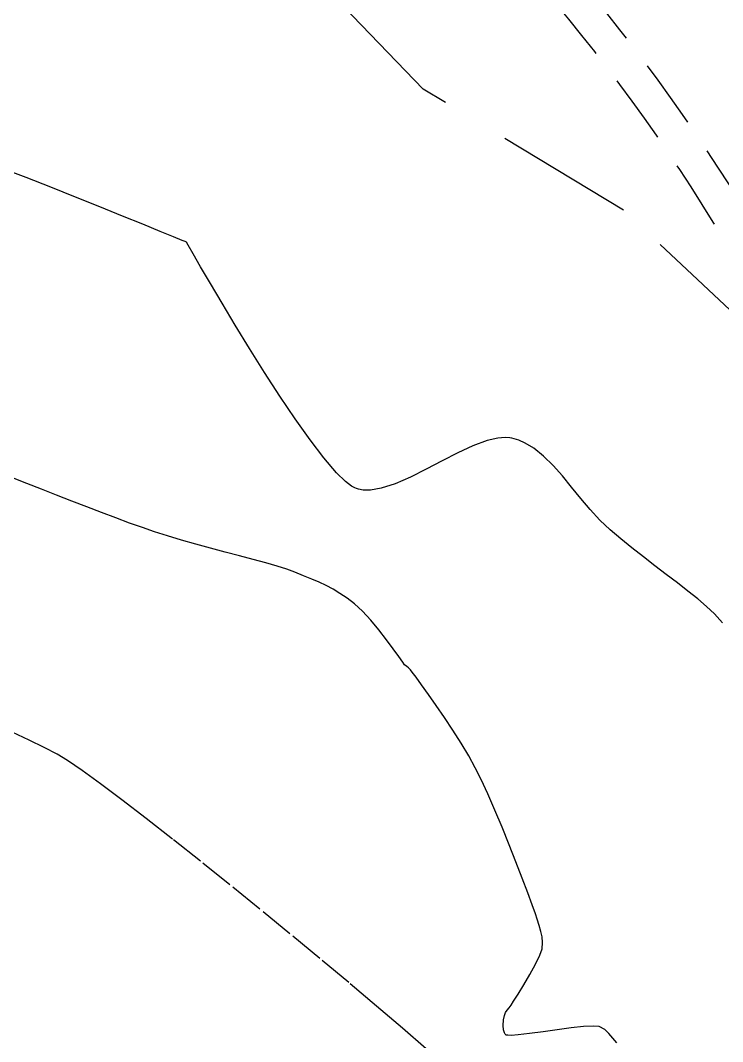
# Model space of a CAD drawing. Header units: feet. Extents: x 26064 to 27719, y 16802 to 28989.
# Drawn here: x 26874.4 to 26937.8, y 17366.2 to 17458.4 of the extents above; entities that cross this region are included whole.
import ezdxf

# ---------------------------------------------------------------- set-up
doc = ezdxf.new("R2010")
doc.units = ezdxf.units.FT
doc.header["$LTSCALE"] = 50
doc.header["$MEASUREMENT"] = 0
for name, pattern in [('HIDDEN', [0.375, 0.25, -0.125]), ('HIDDEN2', [0.1875, 0.125, -0.0625]), ('HIDN25', [0.0938, 0.0625, -0.0313])]:
    doc.linetypes.add(name, pattern=pattern)
for name, color, linetype in [('CONT-MJR', 160, 'HIDDEN'), ('CONT-MNR', 55, 'HIDN25'), ('DEMO-STORM SEWER', 13, 'HIDDEN2')]:
    doc.layers.add(name, color=color, linetype=linetype)

msp = doc.modelspace()

# ---------------------------------------------------------------- linework, layer by layer
at = {"layer": 'CONT-MJR', "color": 7}
for p, q in [((26910.74412, 17452.1722, 630), (26902.22287, 17461.0369, 630)), ((26928.83026, 17441.25449, 630), (26910.74412, 17452.1722, 630)), ((26941.26449, 17429.58383, 630), (26928.83026, 17441.25449, 630))]:
    msp.add_line(p, q, dxfattribs=at)
at = {"layer": 'CONT-MNR', "color": 7, "extrusion": (-0.361863, -0.932231, 0)}
msp.add_line((26874.89269, 17444.18499, 631), (26872.74912, 17445.01706, 631), dxfattribs=at)
at = {"layer": 'CONT-MNR', "color": 7, "extrusion": (0.366275, 0.930507, 0)}
msp.add_line((26877.12206, 17443.30744, 631), (26874.89269, 17444.18499, 631), dxfattribs=at)
at = {"layer": 'CONT-MNR', "color": 7, "extrusion": (0.369589, 0.929195, 0)}
msp.add_line((26879.36402, 17442.4157, 631), (26877.12206, 17443.30744, 631), dxfattribs=at)
at = {"layer": 'CONT-MNR', "color": 7, "extrusion": (-0.37217, -0.928165, 0)}
msp.add_line((26881.54532, 17441.54106, 631), (26879.36402, 17442.4157, 631), dxfattribs=at)
at = {"layer": 'CONT-MNR', "color": 7, "extrusion": (-0.374237, -0.927333, 0)}
msp.add_line((26883.59272, 17440.7148, 631), (26881.54532, 17441.54106, 631), dxfattribs=at)
at = {"layer": 'CONT-MNR', "color": 7}
for p, q in [((26885.43298, 17439.96824, 631), (26883.59272, 17440.7148, 631)), ((26888.97853, 17438.51955, 631), (26888.19912, 17438.83931, 631)), ((26889.25784, 17438.40463, 631), (26888.97853, 17438.51955, 631)), ((26891.53874, 17434.62425, 631), (26890.65411, 17436.14067, 631)), ((26892.59502, 17432.838, 631), (26891.53874, 17434.62425, 631)), ((26895.07942, 17428.74656, 631), (26893.78718, 17430.85456, 631)), ((26897.82111, 17424.44742, 631), (26896.43599, 17426.58663, 631)), ((26916.53607, 17420.45702, 631), (26915.24381, 17419.97947, 631)), ((26917.49192, 17420.67914, 631), (26916.53607, 17420.45702, 631)), ((26918.75784, 17420.66463, 631), (26918.56274, 17420.70008, 631)), ((26920.72601, 17419.76691, 631), (26919.96976, 17420.22208, 631)), ((26912.4547, 17418.61495, 631), (26911.0211, 17417.86322, 631)), ((26904.26911, 17416.34955, 631), (26903.73823, 17416.75927, 631)), ((26876.30206, 17416.06174, 632), (26874.96691, 17416.58694, 632)), ((26877.66039, 17415.52831, 632), (26876.30206, 17416.06174, 632)), ((26908.23397, 17416.55892, 631), (26906.94369, 17416.14159, 631)), ((26926.69863, 17413.26888, 631), (26925.82326, 17414.22867, 631)), ((26884.24985, 17413.01308, 632), (26883.01131, 17413.46967, 632)), ((26928.58922, 17411.57615, 631), (26927.61784, 17412.39463, 631)), ((26888.92586, 17411.47689, 632), (26887.67236, 17411.84931, 632)), ((26894.17164, 17410.05494, 632), (26892.88123, 17410.39641, 632)), ((26895.40153, 17409.72603, 632), (26894.17164, 17410.05494, 632)), ((26896.54299, 17409.41162, 632), (26895.40153, 17409.72603, 632)), ((26931.67324, 17409.16009, 631), (26930.63423, 17409.95544, 631)), ((26899.15784, 17408.57463, 632), (26898.44905, 17408.83398, 632)), ((26899.95917, 17408.25172, 632), (26899.15784, 17408.57463, 632)), ((26902.00095, 17407.36552, 632), (26901.36279, 17407.66516, 632)), ((26934.64856, 17406.87531, 631), (26933.69771, 17407.61659, 631)), ((26905.26686, 17405.04274, 632), (26904.54784, 17405.70463, 632)), ((26907.43498, 17402.47195, 632), (26906.74455, 17403.35821, 632)), ((26909.07784, 17400.22463, 632), (26908.90319, 17400.45542, 632)), ((26909.43236, 17399.93227, 632), (26909.26129, 17400.0629, 632)), ((26910.1121, 17399.09503, 632), (26909.76709, 17399.55916, 632)), ((26911.22265, 17397.5526, 632), (26910.60868, 17398.41269, 632)), ((26876.52908, 17392.75773, 633), (26875.1702, 17393.42096, 633)), ((26877.69698, 17392.15491, 633), (26876.52908, 17392.75773, 633)), ((26878.64288, 17391.58125, 633), (26877.69698, 17392.15491, 633)), ((26917.86682, 17385.563, 632), (26917.21751, 17387.11172, 632)), ((26918.5111, 17383.97981, 632), (26917.86682, 17385.563, 632)), ((26890.64879, 17382.48359, 633), (26888.11755, 17384.48932, 633)), ((26920.19531, 17379.64981, 632), (26919.69719, 17380.96057, 632)), ((26895.99014, 17378.17896, 633), (26893.28787, 17380.36788, 633)), ((26920.89248, 17377.7392, 632), (26920.60103, 17378.55514, 632)), ((26921.48784, 17374.58463, 632), (26921.53695, 17375.15191, 632)), ((26919.8388, 17371.35342, 632), (26920.38997, 17372.28596, 632)), ((26918.91643, 17369.86363, 632), (26919.32218, 17370.51127, 632)), ((26918.18673, 17368.84122, 632), (26918.34044, 17369.05481, 632)), ((26918.51784, 17369.26331, 632), (26918.69784, 17369.51463, 632)), ((26917.96659, 17367.6647, 632), (26918.00195, 17368.1722, 632)), ((26911.02849, 17365.56705, 633), (26908.88539, 17367.42308, 633)), ((26918.21784, 17366.82463, 632), (26918.16498, 17366.87756, 632)), ((26920.35496, 17366.94784, 632), (26919.3219, 17366.8273, 632)), ((26927.13543, 17367.30741, 632), (26926.63784, 17367.56463, 632)), ((26927.86023, 17366.54065, 632), (26927.52023, 17366.95422, 632)), ((26928.22343, 17366.10226, 632), (26927.86023, 17366.54065, 632))]:
    msp.add_line(p, q, dxfattribs=at)
at = {"layer": 'CONT-MNR', "color": 7, "extrusion": (-0.377341, -0.926074, 0)}
msp.add_line((26886.99286, 17439.33264, 631), (26885.43298, 17439.96824, 631), dxfattribs=at)
at = {"layer": 'CONT-MNR', "color": 7, "extrusion": (0.378538, 0.925586, 0)}
msp.add_line((26888.19912, 17438.83931, 631), (26886.99286, 17439.33264, 631), dxfattribs=at)
at = {"layer": 'CONT-MNR', "color": 7, "extrusion": (-0.385725, -0.922614, 0)}
msp.add_line((26889.32452, 17438.37675, 631), (26889.25784, 17438.40463, 631), dxfattribs=at)
at = {"layer": 'CONT-MNR', "color": 7, "extrusion": (-0.452416, -0.891807, 0)}
msp.add_line((26889.38784, 17438.34463, 631), (26889.32452, 17438.37675, 631), dxfattribs=at)
at = {"layer": 'CONT-MNR', "color": 7, "extrusion": (0.868093, 0.496402, 0)}
msp.add_line((26889.54288, 17438.0735, 631), (26889.38784, 17438.34463, 631), dxfattribs=at)
at = {"layer": 'CONT-MNR', "color": 7, "extrusion": (0.868057, 0.496465, 0)}
msp.add_line((26889.9769, 17437.31463, 631), (26889.54288, 17438.0735, 631), dxfattribs=at)
at = {"layer": 'CONT-MNR', "color": 7, "extrusion": (0.866209, 0.499682, 0)}
msp.add_line((26890.65411, 17436.14067, 631), (26889.9769, 17437.31463, 631), dxfattribs=at)
at = {"layer": 'CONT-MNR', "color": 7, "extrusion": (0.857095, 0.515159, 0)}
msp.add_line((26893.78718, 17430.85456, 631), (26892.59502, 17432.838, 631), dxfattribs=at)
at = {"layer": 'CONT-MNR', "color": 7, "extrusion": (0.84683, 0.531863, 0)}
msp.add_line((26896.43599, 17426.58663, 631), (26895.07942, 17428.74656, 631), dxfattribs=at)
at = {"layer": 'CONT-MNR', "color": 7, "extrusion": (0.829426, 0.558616, 0)}
msp.add_line((26899.19899, 17422.40155, 631), (26897.82111, 17424.44742, 631), dxfattribs=at)
at = {"layer": 'CONT-MNR', "color": 7, "extrusion": (0.81535, 0.578969, 0)}
msp.add_line((26900.53387, 17420.52167, 631), (26899.19899, 17422.40155, 631), dxfattribs=at)
at = {"layer": 'CONT-MNR', "color": 7, "extrusion": (0.794122, 0.607759, 0)}
msp.add_line((26901.78997, 17418.8804, 631), (26900.53387, 17420.52167, 631), dxfattribs=at)
at = {"layer": 'CONT-MNR', "color": 7, "extrusion": (0.076319, -0.997083, 0)}
msp.add_line((26918.15272, 17420.72972, 631), (26917.49192, 17420.67914, 631), dxfattribs=at)
at = {"layer": 'CONT-MNR', "color": 7, "extrusion": (-0.072096, -0.997398, 0)}
msp.add_line((26918.56274, 17420.70008, 631), (26918.15272, 17420.72972, 631), dxfattribs=at)
at = {"layer": 'CONT-MNR', "color": 7, "extrusion": (-0.239311, -0.970943, 0)}
msp.add_line((26918.96711, 17420.61305, 631), (26918.75784, 17420.66463, 631), dxfattribs=at)
at = {"layer": 'CONT-MNR', "color": 7, "extrusion": (-0.303945, -0.95269, 0)}
msp.add_line((26919.37658, 17420.48241, 631), (26918.96711, 17420.61305, 631), dxfattribs=at)
at = {"layer": 'CONT-MNR', "color": 7, "extrusion": (-0.401875, -0.915694, 0)}
msp.add_line((26919.96976, 17420.22208, 631), (26919.37658, 17420.48241, 631), dxfattribs=at)
at = {"layer": 'CONT-MNR', "color": 7, "extrusion": (0.421126, -0.907002, 0)}
msp.add_line((26915.24381, 17419.97947, 631), (26913.87281, 17419.3429, 631), dxfattribs=at)
at = {"layer": 'CONT-MNR', "color": 7, "extrusion": (0.623186, 0.782074, 0)}
msp.add_line((26921.62546, 17419.05019, 631), (26920.72601, 17419.76691, 631), dxfattribs=at)
at = {"layer": 'CONT-MNR', "color": 7, "extrusion": (0.758826, 0.651294, 0)}
msp.add_line((26902.93152, 17417.55038, 631), (26901.78997, 17418.8804, 631), dxfattribs=at)
at = {"layer": 'CONT-MNR', "color": 7, "extrusion": (-0.456673, 0.889635, 0)}
msp.add_line((26913.87281, 17419.3429, 631), (26912.4547, 17418.61495, 631), dxfattribs=at)
at = {"layer": 'CONT-MNR', "color": 7, "extrusion": (-0.701292, -0.712874, 0)}
msp.add_line((26922.48672, 17418.20292, 631), (26921.62546, 17419.05019, 631), dxfattribs=at)
at = {"layer": 'CONT-MNR', "color": 7, "extrusion": (-0.700165, -0.713981, 0)}
msp.add_line((26903.73823, 17416.75927, 631), (26902.93152, 17417.55038, 631), dxfattribs=at)
at = {"layer": 'CONT-MNR', "color": 7, "extrusion": (0.446787, -0.894641, 0)}
msp.add_line((26911.0211, 17417.86322, 631), (26909.60365, 17417.15534, 631), dxfattribs=at)
at = {"layer": 'CONT-MNR', "color": 7, "extrusion": (0.747574, 0.664178, 0)}
msp.add_line((26923.32345, 17417.26113, 631), (26922.48672, 17418.20292, 631), dxfattribs=at)
at = {"layer": 'CONT-MNR', "color": 7, "extrusion": (-0.365586, -0.930778, 0)}
msp.add_line((26874.96691, 17416.58694, 632), (26873.67068, 17417.09607, 632), dxfattribs=at)
at = {"layer": 'CONT-MNR', "color": 7, "extrusion": (0.399235, -0.916849, 0)}
msp.add_line((26909.60365, 17417.15534, 631), (26908.23397, 17416.55892, 631), dxfattribs=at)
at = {"layer": 'CONT-MNR', "color": 7, "extrusion": (0.771137, 0.636669, 0)}
msp.add_line((26924.14934, 17416.26081, 631), (26923.32345, 17417.26113, 631), dxfattribs=at)
at = {"layer": 'CONT-MNR', "color": 7, "extrusion": (0.490689, 0.871335, 0)}
msp.add_line((26904.58342, 17416.17254, 631), (26904.26911, 17416.34955, 631), dxfattribs=at)
at = {"layer": 'CONT-MNR', "color": 7, "extrusion": (-0.372214, -0.928147, 0)}
msp.add_line((26904.72784, 17416.11463, 631), (26904.58342, 17416.17254, 631), dxfattribs=at)
at = {"layer": 'CONT-MNR', "color": 7, "extrusion": (-0.281958, -0.959427, 0)}
msp.add_line((26904.92223, 17416.0575, 631), (26904.72784, 17416.11463, 631), dxfattribs=at)
at = {"layer": 'CONT-MNR', "color": 7, "extrusion": (-0.170197, -0.98541, 0)}
msp.add_line((26905.33091, 17415.98692, 631), (26904.92223, 17416.0575, 631), dxfattribs=at)
at = {"layer": 'CONT-MNR', "color": 7, "extrusion": (-0.007316, -0.999973, 0)}
msp.add_line((26905.98988, 17415.98209, 631), (26905.33091, 17415.98692, 631), dxfattribs=at)
at = {"layer": 'CONT-MNR', "color": 7, "extrusion": (0.164927, -0.986306, 0)}
msp.add_line((26906.94369, 17416.14159, 631), (26905.98988, 17415.98209, 631), dxfattribs=at)
at = {"layer": 'CONT-MNR', "color": 7, "extrusion": (0.776981, 0.629524, 0)}
msp.add_line((26924.97805, 17415.23798, 631), (26924.14934, 17416.26081, 631), dxfattribs=at)
at = {"layer": 'CONT-MNR', "color": 7, "extrusion": (-0.364005, -0.931397, 0)}
msp.add_line((26879.02621, 17414.99453, 632), (26877.66039, 17415.52831, 632), dxfattribs=at)
at = {"layer": 'CONT-MNR', "color": 7, "extrusion": (0.361451, 0.932391, 0)}
msp.add_line((26880.38378, 17414.46825, 632), (26879.02621, 17414.99453, 632), dxfattribs=at)
at = {"layer": 'CONT-MNR', "color": 7, "extrusion": (0.766684, 0.642025, 0)}
msp.add_line((26925.82326, 17414.22867, 631), (26924.97805, 17415.23798, 631), dxfattribs=at)
at = {"layer": 'CONT-MNR', "color": 7, "extrusion": (-0.357748, -0.933818, 0)}
msp.add_line((26881.71738, 17413.95734, 632), (26880.38378, 17414.46825, 632), dxfattribs=at)
at = {"layer": 'CONT-MNR', "color": 7, "extrusion": (-0.352679, -0.935744, 0)}
msp.add_line((26883.01131, 17413.46967, 632), (26881.71738, 17413.95734, 632), dxfattribs=at)
at = {"layer": 'CONT-MNR', "color": 7, "extrusion": (0.336837, 0.941563, 0)}
msp.add_line((26885.41726, 17412.59545, 632), (26884.24985, 17413.01308, 632), dxfattribs=at)
at = {"layer": 'CONT-MNR', "color": 7, "extrusion": (-0.689163, -0.724606, 0)}
msp.add_line((26927.61784, 17412.39463, 631), (26926.69863, 17413.26888, 631), dxfattribs=at)
at = {"layer": 'CONT-MNR', "color": 7, "extrusion": (-0.324585, -0.945856, 0)}
msp.add_line((26886.49784, 17412.22463, 632), (26885.41726, 17412.59545, 632), dxfattribs=at)
at = {"layer": 'CONT-MNR', "color": 7, "extrusion": (-0.30439, -0.952548, 0)}
msp.add_line((26887.67236, 17411.84931, 632), (26886.49784, 17412.22463, 632), dxfattribs=at)
at = {"layer": 'CONT-MNR', "color": 7, "extrusion": (-0.271198, -0.962524, 0)}
msp.add_line((26890.23044, 17411.10932, 632), (26888.92586, 17411.47689, 632), dxfattribs=at)
at = {"layer": 'CONT-MNR', "color": 7, "extrusion": (-0.26223, -0.965005, 0)}
msp.add_line((26891.5582, 17410.74852, 632), (26890.23044, 17411.10932, 632), dxfattribs=at)
at = {"layer": 'CONT-MNR', "color": 7, "extrusion": (-0.627145, -0.778902, 0)}
msp.add_line((26929.60046, 17410.76194, 631), (26928.58922, 17411.57615, 631), dxfattribs=at)
at = {"layer": 'CONT-MNR', "color": 7, "extrusion": (-0.257181, -0.966363, 0)}
msp.add_line((26892.88123, 17410.39641, 632), (26891.5582, 17410.74852, 632), dxfattribs=at)
at = {"layer": 'CONT-MNR', "color": 7, "extrusion": (-0.615105, -0.788445, 0)}
msp.add_line((26930.63423, 17409.95544, 631), (26929.60046, 17410.76194, 631), dxfattribs=at)
at = {"layer": 'CONT-MNR', "color": 7, "extrusion": (0.279131, 0.960253, 0)}
msp.add_line((26897.56813, 17409.11362, 632), (26896.54299, 17409.41162, 632), dxfattribs=at)
at = {"layer": 'CONT-MNR', "color": 7, "extrusion": (-0.302562, -0.95313, 0)}
msp.add_line((26898.44905, 17408.83398, 632), (26897.56813, 17409.11362, 632), dxfattribs=at)
at = {"layer": 'CONT-MNR', "color": 7, "extrusion": (-0.605229, -0.796051, 0)}
msp.add_line((26932.70016, 17408.37932, 631), (26931.67324, 17409.16009, 631), dxfattribs=at)
at = {"layer": 'CONT-MNR', "color": 7, "extrusion": (-0.607406, -0.794392, 0)}
msp.add_line((26933.69771, 17407.61659, 631), (26932.70016, 17408.37932, 631), dxfattribs=at)
at = {"layer": 'CONT-MNR', "color": 7, "extrusion": (-0.377466, -0.926024, 0)}
msp.add_line((26900.68817, 17407.95456, 632), (26899.95917, 17408.25172, 632), dxfattribs=at)
at = {"layer": 'CONT-MNR', "color": 7, "extrusion": (-0.394241, -0.919007, 0)}
msp.add_line((26901.36279, 17407.66516, 632), (26900.68817, 17407.95456, 632), dxfattribs=at)
at = {"layer": 'CONT-MNR', "color": 7, "extrusion": (0.467695, 0.88389, 0)}
msp.add_line((26902.62061, 17407.03764, 632), (26902.00095, 17407.36552, 632), dxfattribs=at)
at = {"layer": 'CONT-MNR', "color": 7, "extrusion": (-0.517204, -0.855862, 0)}
msp.add_line((26903.23968, 17406.66353, 632), (26902.62061, 17407.03764, 632), dxfattribs=at)
at = {"layer": 'CONT-MNR', "color": 7, "extrusion": (0.567225, 0.823563, 0)}
msp.add_line((26903.87611, 17406.22519, 632), (26903.23968, 17406.66353, 632), dxfattribs=at)
at = {"layer": 'CONT-MNR', "color": 7, "extrusion": (-0.628379, -0.777907, 0)}
msp.add_line((26935.5354, 17406.15893, 631), (26934.64856, 17406.87531, 631), dxfattribs=at)
at = {"layer": 'CONT-MNR', "color": 7, "extrusion": (-0.612554, -0.790429, 0)}
msp.add_line((26904.54784, 17405.70463, 632), (26903.87611, 17406.22519, 632), dxfattribs=at)
at = {"layer": 'CONT-MNR', "color": 7, "extrusion": (0.649476, 0.760382, 0)}
msp.add_line((26936.34093, 17405.47089, 631), (26935.5354, 17406.15893, 631), dxfattribs=at)
at = {"layer": 'CONT-MNR', "color": 7, "extrusion": (0.734506, 0.678602, 0)}
msp.add_line((26906.01047, 17404.23787, 632), (26905.26686, 17405.04274, 632), dxfattribs=at)
at = {"layer": 'CONT-MNR', "color": 7, "extrusion": (0.680367, 0.732872, 0)}
msp.add_line((26937.04784, 17404.81463, 631), (26936.34093, 17405.47089, 631), dxfattribs=at)
at = {"layer": 'CONT-MNR', "color": 7, "extrusion": (0.747065, 0.664751, 0)}
msp.add_line((26937.78008, 17403.99172, 631), (26937.04784, 17404.81463, 631), dxfattribs=at)
at = {"layer": 'CONT-MNR', "color": 7, "extrusion": (0.767779, 0.640715, 0)}
msp.add_line((26906.74455, 17403.35821, 632), (26906.01047, 17404.23787, 632), dxfattribs=at)
at = {"layer": 'CONT-MNR', "color": 7, "extrusion": (0.802722, 0.596354, 0)}
msp.add_line((26908.04764, 17401.64727, 632), (26907.43498, 17402.47195, 632), dxfattribs=at)
at = {"layer": 'CONT-MNR', "color": 7, "extrusion": (0.811287, 0.584648, 0)}
msp.add_line((26908.54842, 17400.95237, 632), (26908.04764, 17401.64727, 632), dxfattribs=at)
at = {"layer": 'CONT-MNR', "color": 7, "extrusion": (0.813879, 0.581034, 0)}
msp.add_line((26908.90319, 17400.45542, 632), (26908.54842, 17400.95237, 632), dxfattribs=at)
at = {"layer": 'CONT-MNR', "color": 7, "extrusion": (-0.661309, -0.750114, 0)}
msp.add_line((26909.26129, 17400.0629, 632), (26909.07784, 17400.22463, 632), dxfattribs=at)
at = {"layer": 'CONT-MNR', "color": 7, "extrusion": (-0.690766, -0.723078, 0)}
msp.add_line((26909.60784, 17399.76463, 632), (26909.43236, 17399.93227, 632), dxfattribs=at)
at = {"layer": 'CONT-MNR', "color": 7, "extrusion": (0.790389, 0.612606, 0)}
msp.add_line((26909.76709, 17399.55916, 632), (26909.60784, 17399.76463, 632), dxfattribs=at)
at = {"layer": 'CONT-MNR', "color": 7, "extrusion": (0.808548, 0.58843, 0)}
msp.add_line((26910.60868, 17398.41269, 632), (26910.1121, 17399.09503, 632), dxfattribs=at)
at = {"layer": 'CONT-MNR', "color": 7, "extrusion": (0.819611, 0.572921, 0)}
msp.add_line((26911.91984, 17396.55521, 632), (26911.22265, 17397.5526, 632), dxfattribs=at)
at = {"layer": 'CONT-MNR', "color": 7, "extrusion": (0.826171, 0.56342, 0)}
msp.add_line((26912.66608, 17395.46097, 632), (26911.91984, 17396.55521, 632), dxfattribs=at)
at = {"layer": 'CONT-MNR', "color": 7, "extrusion": (0.83405, 0.551689, 0)}
msp.add_line((26913.42717, 17394.31034, 632), (26912.66608, 17395.46097, 632), dxfattribs=at)
at = {"layer": 'CONT-MNR', "color": 7, "extrusion": (0.420611, 0.907241, 0)}
msp.add_line((26875.1702, 17393.42096, 633), (26873.65312, 17394.1243, 633), dxfattribs=at)
at = {"layer": 'CONT-MNR', "color": 7, "extrusion": (0.843853, 0.536574, 0)}
msp.add_line((26914.16895, 17393.14377, 632), (26913.42717, 17394.31034, 632), dxfattribs=at)
at = {"layer": 'CONT-MNR', "color": 7, "extrusion": (0.856482, 0.516177, 0)}
msp.add_line((26914.85723, 17392.00171, 632), (26914.16895, 17393.14377, 632), dxfattribs=at)
at = {"layer": 'CONT-MNR', "color": 7, "extrusion": (0.873389, 0.487024, 0)}
msp.add_line((26915.45784, 17390.92463, 632), (26914.85723, 17392.00171, 632), dxfattribs=at)
at = {"layer": 'CONT-MNR', "color": 7, "extrusion": (-0.564625, -0.825347, 0)}
msp.add_line((26879.96469, 17390.67699, 633), (26878.64288, 17391.58125, 633), dxfattribs=at)
at = {"layer": 'CONT-MNR', "color": 7, "extrusion": (0.894893, 0.44628, 0)}
msp.add_line((26915.99117, 17389.85517, 632), (26915.45784, 17390.92463, 632), dxfattribs=at)
at = {"layer": 'CONT-MNR', "color": 7, "extrusion": (-0.586849, -0.809696, 0)}
msp.add_line((26881.61774, 17389.4789, 633), (26879.96469, 17390.67699, 633), dxfattribs=at)
at = {"layer": 'CONT-MNR', "color": 7, "extrusion": (0.600118, 0.799911, 0)}
msp.add_line((26883.55735, 17388.02374, 633), (26881.61774, 17389.4789, 633), dxfattribs=at)
at = {"layer": 'CONT-MNR', "color": 7, "extrusion": (0.908601, 0.417666, 0)}
msp.add_line((26916.58501, 17388.56332, 632), (26915.99117, 17389.85517, 632), dxfattribs=at)
at = {"layer": 'CONT-MNR', "color": 7, "extrusion": (0.916755, 0.399451, 0)}
msp.add_line((26917.21751, 17387.11172, 632), (26916.58501, 17388.56332, 632), dxfattribs=at)
at = {"layer": 'CONT-MNR', "color": 7, "extrusion": (-0.609111, -0.793085, 0)}
msp.add_line((26885.73885, 17386.34829, 633), (26883.55735, 17388.02374, 633), dxfattribs=at)
at = {"layer": 'CONT-MNR', "color": 7, "extrusion": (-0.61577, -0.787926, 0)}
msp.add_line((26888.11755, 17384.48932, 633), (26885.73885, 17386.34829, 633), dxfattribs=at)
at = {"layer": 'CONT-MNR', "color": 7, "extrusion": (0.929422, 0.369018, 0)}
msp.add_line((26919.12851, 17382.42479, 632), (26918.5111, 17383.97981, 632), dxfattribs=at)
at = {"layer": 'CONT-MNR', "color": 7, "extrusion": (0.625495, 0.780228, 0)}
msp.add_line((26893.28787, 17380.36788, 633), (26890.64879, 17382.48359, 633), dxfattribs=at)
at = {"layer": 'CONT-MNR', "color": 7, "extrusion": (0.932162, 0.362042, 0)}
msp.add_line((26919.69719, 17380.96057, 632), (26919.12851, 17382.42479, 632), dxfattribs=at)
at = {"layer": 'CONT-MNR', "color": 7, "extrusion": (0.937671, 0.347523, 0)}
msp.add_line((26920.60103, 17378.55514, 632), (26920.19531, 17379.64981, 632), dxfattribs=at)
at = {"layer": 'CONT-MNR', "color": 7, "extrusion": (-0.633117, -0.774056, 0)}
msp.add_line((26898.7109, 17375.95359, 633), (26895.99014, 17378.17896, 633), dxfattribs=at)
at = {"layer": 'CONT-MNR', "color": 7, "extrusion": (0.950371, 0.311119, 0)}
msp.add_line((26921.04784, 17377.26463, 632), (26920.89248, 17377.7392, 632), dxfattribs=at)
at = {"layer": 'CONT-MNR', "color": 7, "extrusion": (0.95734, 0.288965, 0)}
msp.add_line((26921.22295, 17376.68449, 632), (26921.04784, 17377.26463, 632), dxfattribs=at)
at = {"layer": 'CONT-MNR', "color": 7, "extrusion": (0.9576, 0.288102, 0)}
msp.add_line((26921.37951, 17376.16412, 632), (26921.22295, 17376.68449, 632), dxfattribs=at)
at = {"layer": 'CONT-MNR', "color": 7, "extrusion": (0.975238, 0.221159, 0)}
msp.add_line((26921.49251, 17375.66583, 632), (26921.37951, 17376.16412, 632), dxfattribs=at)
at = {"layer": 'CONT-MNR', "color": 7, "extrusion": (-0.636725, -0.771091, 0)}
msp.add_line((26901.40548, 17373.72855, 633), (26898.7109, 17375.95359, 633), dxfattribs=at)
at = {"layer": 'CONT-MNR', "color": 7, "extrusion": (0.996282, 0.086158, 0)}
msp.add_line((26921.53695, 17375.15191, 632), (26921.49251, 17375.66583, 632), dxfattribs=at)
at = {"layer": 'CONT-MNR', "color": 7, "extrusion": (0.946668, -0.32221, 0)}
msp.add_line((26921.29079, 17374.00569, 632), (26921.48784, 17374.58463, 632), dxfattribs=at)
at = {"layer": 'CONT-MNR', "color": 7, "extrusion": (-0.640444, -0.768005, 0)}
msp.add_line((26904.02921, 17371.54061, 633), (26901.40548, 17373.72855, 633), dxfattribs=at)
at = {"layer": 'CONT-MNR', "color": 7, "extrusion": (0.898462, -0.43905, 0)}
msp.add_line((26920.8994, 17373.20476, 632), (26921.29079, 17374.00569, 632), dxfattribs=at)
at = {"layer": 'CONT-MNR', "color": 7, "extrusion": (0.874566, -0.484906, 0)}
msp.add_line((26920.38997, 17372.28596, 632), (26920.8994, 17373.20476, 632), dxfattribs=at)
at = {"layer": 'CONT-MNR', "color": 7, "extrusion": (-0.644477, -0.764624, 0)}
msp.add_line((26906.53741, 17369.42653, 633), (26904.02921, 17371.54061, 633), dxfattribs=at)
at = {"layer": 'CONT-MNR', "color": 7, "extrusion": (0.852396, -0.522896, 0)}
msp.add_line((26919.32218, 17370.51127, 632), (26919.8388, 17371.35342, 632), dxfattribs=at)
at = {"layer": 'CONT-MNR', "color": 7, "extrusion": (0.847488, -0.530815, 0)}
msp.add_line((26918.69784, 17369.51463, 632), (26918.91643, 17369.86363, 632), dxfattribs=at)
at = {"layer": 'CONT-MNR', "color": 7, "extrusion": (0.649087, 0.760714, 0)}
msp.add_line((26908.88539, 17367.42308, 633), (26906.53741, 17369.42653, 633), dxfattribs=at)
at = {"layer": 'CONT-MNR', "color": 7, "extrusion": (0.925751, -0.378134, 0)}
msp.add_line((26918.07784, 17368.57463, 632), (26918.18673, 17368.84122, 632), dxfattribs=at)
at = {"layer": 'CONT-MNR', "color": 7, "extrusion": (0.761614, -0.648031, 0)}
msp.add_line((26918.34044, 17369.05481, 632), (26918.51784, 17369.26331, 632), dxfattribs=at)
at = {"layer": 'CONT-MNR', "color": 7, "extrusion": (0.982681, -0.185304, 0)}
msp.add_line((26918.00195, 17368.1722, 632), (26918.07784, 17368.57463, 632), dxfattribs=at)
at = {"layer": 'CONT-MNR', "color": 7, "extrusion": (0.996276, 0.086218, 0)}
msp.add_line((26918.00115, 17367.2654, 632), (26917.96659, 17367.6647, 632), dxfattribs=at)
at = {"layer": 'CONT-MNR', "color": 7, "extrusion": (0.954579, 0.297959, 0)}
msp.add_line((26918.08056, 17367.01099, 632), (26918.00115, 17367.2654, 632), dxfattribs=at)
at = {"layer": 'CONT-MNR', "color": 7, "extrusion": (0.845067, 0.53466, 0)}
msp.add_line((26918.16498, 17366.87756, 632), (26918.08056, 17367.01099, 632), dxfattribs=at)
at = {"layer": 'CONT-MNR', "color": 7, "extrusion": (0.132727, -0.991153, 0)}
msp.add_line((26921.56796, 17367.11027, 632), (26920.35496, 17366.94784, 632), dxfattribs=at)
at = {"layer": 'CONT-MNR', "color": 7, "extrusion": (0.135565, -0.990768, 0)}
msp.add_line((26922.85535, 17367.28642, 632), (26921.56796, 17367.11027, 632), dxfattribs=at)
at = {"layer": 'CONT-MNR', "color": 7, "extrusion": (0.127658, -0.991818, 0)}
msp.add_line((26924.11159, 17367.44811, 632), (26922.85535, 17367.28642, 632), dxfattribs=at)
at = {"layer": 'CONT-MNR', "color": 7, "extrusion": (0.105744, -0.994393, 0)}
msp.add_line((26925.23112, 17367.56716, 632), (26924.11159, 17367.44811, 632), dxfattribs=at)
at = {"layer": 'CONT-MNR', "color": 7, "extrusion": (0.054896, -0.998492, 0)}
msp.add_line((26926.10839, 17367.6154, 632), (26925.23112, 17367.56716, 632), dxfattribs=at)
at = {"layer": 'CONT-MNR', "color": 7, "extrusion": (-0.095447, -0.995434, 0)}
msp.add_line((26926.63784, 17367.56463, 632), (26926.10839, 17367.6154, 632), dxfattribs=at)
at = {"layer": 'CONT-MNR', "color": 7, "extrusion": (-0.676197, -0.736721, 0)}
msp.add_line((26927.52023, 17366.95422, 632), (26927.13543, 17367.30741, 632), dxfattribs=at)
at = {"layer": 'CONT-MNR', "color": 7, "extrusion": (-0.473161, -0.880976, 0)}
msp.add_line((26918.25279, 17366.80586, 632), (26918.21784, 17366.82463, 632), dxfattribs=at)
at = {"layer": 'CONT-MNR', "color": 7, "extrusion": (-0.181471, -0.983396, 0)}
msp.add_line((26918.37891, 17366.78258, 632), (26918.25279, 17366.80586, 632), dxfattribs=at)
at = {"layer": 'CONT-MNR', "color": 7, "extrusion": (-0.008248, -0.999966, 0)}
msp.add_line((26918.69595, 17366.77997, 632), (26918.37891, 17366.78258, 632), dxfattribs=at)
at = {"layer": 'CONT-MNR', "color": 7, "extrusion": (0.075395, -0.997154, 0)}
msp.add_line((26919.3219, 17366.8273, 632), (26918.69595, 17366.77997, 632), dxfattribs=at)
at = {"layer": 'DEMO-STORM SEWER', "color": 7}
for radius, start in [(169, 21.8829681), (166, 21.7997265)]:
    msp.add_arc((26795.52693, 17353.23187), radius, start, 63.3473597, dxfattribs=at)

doc.saveas('drawing.dxf')
